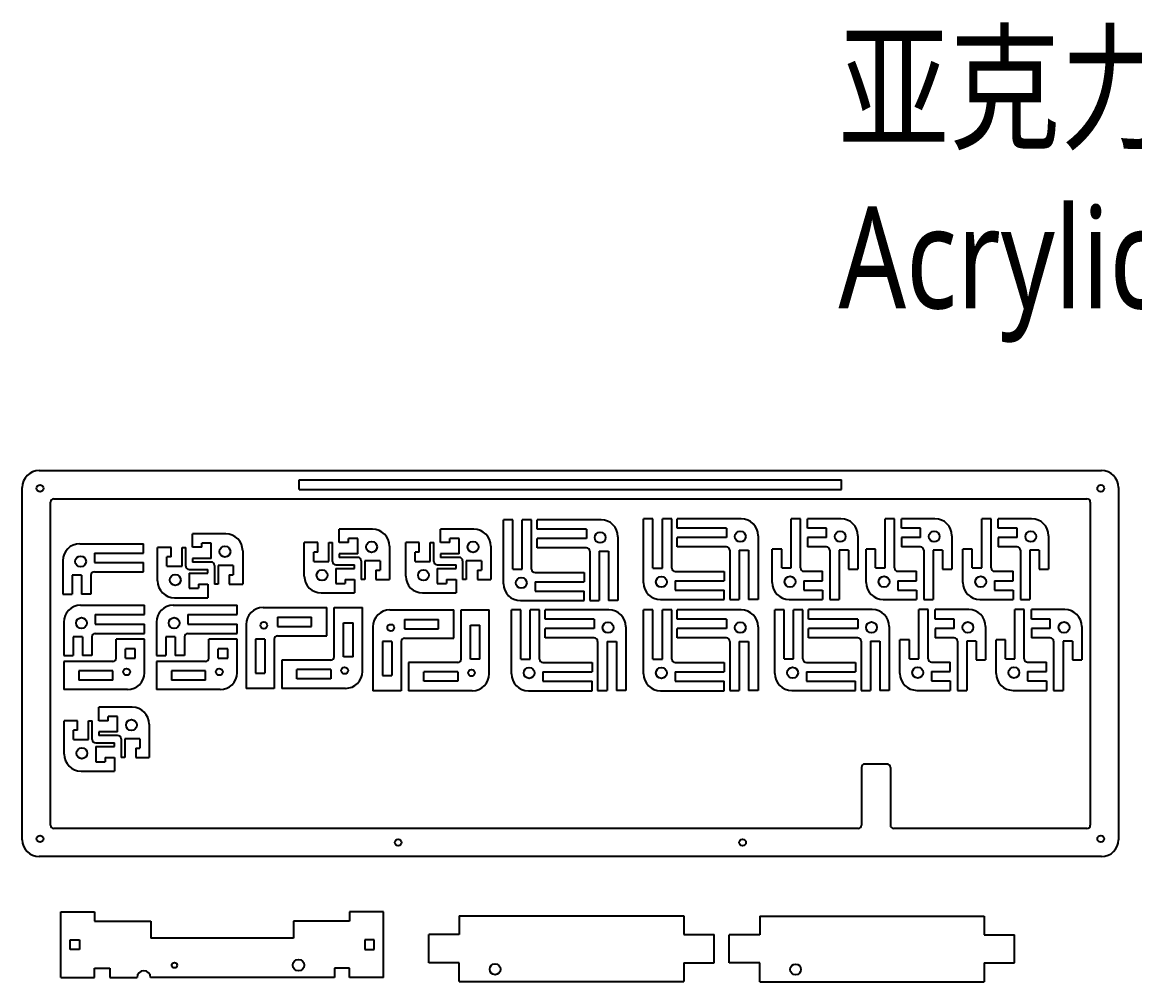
# Model space of a CAD drawing. Header units: inches. Extents: x 70 to 1310, y 181 to 772.
# Drawn here: x 70.3 to 398.5, y 488.6 to 771.6 of the extents above; entities that cross this region are included whole.
import ezdxf

# ---------------------------------------------------------------- set-up
doc = ezdxf.new("R2010")
doc.units = ezdxf.units.IN
doc.header["$LTSCALE"] = 1.21
doc.header["$MEASUREMENT"] = 0
doc.layers.get('0').update_dxf_attribs({"linetype": 'CONTINUOUS'})
doc.styles.get("Standard").update_dxf_attribs({"font": 'txt', "width": 0.8})

msp = doc.modelspace()

# ---------------------------------------------------------------- linework, layer by layer
at = {"linetype": 'Continuous'}
for p, q in [((75.25, 639.35), (388.67, 639.35)), ((70.25, 530.48), (70.25, 634.35)), ((393.67, 634.35), (393.67, 530.48)), ((79.56, 631.04), (384.36, 631.04)), ((78.56, 534.79), (78.56, 630.04)), ((385.36, 630.04), (385.36, 534.79)), ((316.86, 533.79), (79.56, 533.79)), ((384.36, 533.79), (327.36, 533.79)), ((388.67, 525.48), (75.25, 525.48))]:
    msp.add_line(p, q, dxfattribs=at)
for p, q in [((151.96, 636.58), (311.96, 636.58)), ((151.96, 633.81), (151.96, 636.58)), ((151.96, 633.81), (311.96, 633.81)), ((311.96, 633.81), (311.96, 636.58)), ((215, 624.8), (212.23, 624.8)), ((212.23, 605.99), (212.23, 624.8)), ((215, 610.3), (215, 624.8)), ((217.77, 610.3), (217.77, 624.8)), ((220.54, 624.8), (217.77, 624.8)), ((220.54, 610.3), (220.54, 624.8)), ((222.19, 622.08), (222.19, 624.85)), ((241, 624.85), (222.19, 624.85)), ((256.33, 625.09), (253.56, 625.09)), ((253.56, 606.28), (253.56, 625.09)), ((256.33, 610.59), (256.33, 625.09)), ((259.1, 610.59), (259.1, 625.09)), ((261.87, 625.09), (259.1, 625.09)), ((261.87, 610.59), (261.87, 625.09)), ((263.51, 622.37), (263.51, 625.14)), ((282.32, 625.14), (263.51, 625.14)), ((297.07, 610.64), (297.07, 625.14)), ((299.84, 625.14), (297.07, 625.14)), ((299.84, 610.64), (299.84, 625.14)), ((311.8, 625.14), (301.95, 625.14)), ((301.95, 622.37), (301.95, 625.14)), ((324.79, 610.64), (324.79, 625.14)), ((327.56, 625.14), (324.79, 625.14)), ((327.56, 610.64), (327.56, 625.14)), ((339.53, 625.14), (329.68, 625.14)), ((329.68, 622.37), (329.68, 625.14)), ((353.31, 610.64), (353.31, 625.14)), ((356.08, 625.14), (353.31, 625.14)), ((356.08, 610.64), (356.08, 625.14)), ((368.05, 625.14), (358.2, 625.14)), ((358.2, 622.37), (358.2, 625.14)), ((130.28, 620.69), (120.43, 620.69)), ((120.43, 616.72), (120.43, 620.69)), ((173.57, 622.07), (163.72, 622.07)), ((163.72, 618.11), (163.72, 622.07)), ((203.48, 622.07), (193.63, 622.07)), ((193.63, 618.11), (193.63, 622.07)), ((236.69, 622.08), (222.19, 622.08)), ((236.69, 622.08), (236.69, 619.31)), ((278.01, 622.37), (263.51, 622.37)), ((278.01, 622.37), (278.01, 619.6)), ((307.49, 622.37), (301.95, 622.37)), ((307.49, 619.6), (307.49, 622.37)), ((335.22, 622.37), (329.68, 622.37)), ((335.22, 619.6), (335.22, 622.37)), ((363.74, 622.37), (358.2, 622.37)), ((363.74, 619.6), (363.74, 622.37)), ((87.22, 617.78), (106.03, 617.78)), ((106.03, 615.01), (106.03, 617.78)), ((123.2, 616.72), (123.2, 617.92)), ((125.97, 617.92), (123.2, 617.92)), ((125.97, 613.45), (125.97, 617.92)), ((153.47, 608.25), (153.47, 618.1)), ((157.43, 618.1), (153.47, 618.1)), ((157.43, 615.33), (157.43, 618.1)), ((160.7, 612.56), (160.7, 618.1)), ((160.7, 618.1), (161.78, 618.1)), ((161.78, 612.56), (161.78, 618.1)), ((166.49, 618.11), (163.72, 618.11)), ((166.49, 618.11), (166.49, 619.3)), ((169.26, 619.3), (166.49, 619.3)), ((169.26, 614.84), (169.26, 619.3)), ((178.57, 617.07), (178.57, 607.22)), ((183.37, 608.25), (183.37, 618.1)), ((187.34, 618.1), (183.37, 618.1)), ((187.34, 615.33), (187.34, 618.1)), ((190.61, 612.56), (190.61, 618.1)), ((190.61, 618.1), (191.68, 618.1)), ((191.68, 612.56), (191.68, 618.1)), ((196.4, 618.11), (193.63, 618.11)), ((196.4, 618.11), (196.4, 619.3)), ((199.17, 619.3), (196.4, 619.3)), ((199.17, 614.84), (199.17, 619.3)), ((208.48, 617.07), (208.48, 607.22)), ((236.69, 619.31), (222.19, 619.31)), ((222.19, 616.54), (222.19, 619.31)), ((246, 619.85), (246, 601.04)), ((278.01, 619.6), (263.51, 619.6)), ((263.51, 616.83), (263.51, 619.6)), ((287.32, 620.14), (287.32, 601.33)), ((301.95, 619.6), (301.95, 616.83)), ((307.49, 619.6), (301.95, 619.6)), ((316.8, 620.14), (316.8, 610.29)), ((329.68, 619.6), (329.68, 616.83)), ((335.22, 619.6), (329.68, 619.6)), ((344.53, 620.14), (344.53, 610.29)), ((358.2, 619.6), (358.2, 616.83)), ((363.74, 619.6), (358.2, 619.6)), ((373.05, 620.14), (373.05, 610.29)), ((91.53, 615.01), (91.53, 612.24)), ((91.53, 615.01), (106.03, 615.01)), ((110.17, 606.86), (110.17, 616.71)), ((114.14, 616.71), (110.17, 616.71)), ((114.14, 613.94), (112.94, 613.94)), ((112.94, 611.17), (112.94, 613.94)), ((114.14, 613.94), (114.14, 616.71)), ((117.41, 611.17), (117.41, 616.71)), ((117.41, 616.71), (118.48, 616.71)), ((118.48, 611.17), (118.48, 616.71)), ((123.2, 616.72), (120.43, 616.72)), ((135.28, 615.69), (135.28, 605.84)), ((157.43, 615.33), (156.24, 615.33)), ((156.24, 612.56), (156.24, 615.33)), ((169.26, 614.84), (163.72, 614.84)), ((163.72, 614.84), (163.72, 613.76)), ((169.26, 613.76), (163.72, 613.76)), ((187.34, 615.33), (186.14, 615.33)), ((186.14, 612.56), (186.14, 615.33)), ((199.17, 614.84), (193.63, 614.84)), ((193.63, 614.84), (193.63, 613.76)), ((199.17, 613.76), (193.63, 613.76)), ((236.69, 616.54), (222.19, 616.54)), ((237.69, 615.54), (237.69, 601.04)), ((240.46, 615.54), (243.23, 615.54)), ((240.46, 615.54), (240.46, 601.04)), ((243.23, 615.54), (243.23, 601.04)), ((278.01, 616.83), (263.51, 616.83)), ((279.01, 615.83), (279.01, 601.33)), ((281.78, 615.83), (284.55, 615.83)), ((281.78, 615.83), (281.78, 601.33)), ((284.55, 615.83), (284.55, 601.33)), ((291.53, 606.33), (291.53, 616.18)), ((294.3, 616.18), (291.53, 616.18)), ((294.3, 610.64), (294.3, 616.18)), ((307.49, 616.83), (301.95, 616.83)), ((308.49, 615.83), (308.49, 601.33)), ((314.03, 615.83), (311.26, 615.83)), ((311.26, 615.83), (311.26, 601.33)), ((314.03, 615.83), (314.03, 610.29)), ((319.25, 606.33), (319.25, 616.18)), ((322.02, 616.18), (319.25, 616.18)), ((322.02, 610.64), (322.02, 616.18)), ((335.22, 616.83), (329.68, 616.83)), ((336.22, 615.83), (336.22, 601.33)), ((341.76, 615.83), (338.99, 615.83)), ((338.99, 615.83), (338.99, 601.33)), ((341.76, 615.83), (341.76, 610.29)), ((347.77, 606.33), (347.77, 616.18)), ((350.54, 616.18), (347.77, 616.18)), ((350.54, 610.64), (350.54, 616.18)), ((363.74, 616.83), (358.2, 616.83)), ((364.74, 615.83), (364.74, 601.33)), ((370.28, 615.83), (367.51, 615.83)), ((367.51, 615.83), (367.51, 601.33)), ((370.28, 615.83), (370.28, 610.29)), ((82.22, 612.78), (82.22, 602.93)), ((91.53, 612.24), (106.03, 612.24)), ((106.03, 609.47), (106.03, 612.24)), ((112.94, 611.17), (117.41, 611.17)), ((125.97, 613.45), (120.43, 613.45)), ((120.43, 613.45), (120.43, 612.38)), ((125.97, 612.38), (120.43, 612.38)), ((126.97, 611.38), (126.97, 605.84)), ((132.51, 611.38), (128.04, 611.38)), ((128.04, 611.38), (128.04, 605.84)), ((132.51, 611.38), (132.51, 608.61)), ((156.24, 612.56), (160.7, 612.56)), ((162.78, 611.56), (168.32, 611.56)), ((162.78, 610.48), (162.78, 606.02)), ((162.78, 610.48), (168.32, 610.48)), ((168.32, 610.48), (168.32, 611.56)), ((170.26, 612.76), (170.26, 607.22)), ((175.8, 612.76), (171.34, 612.76)), ((171.34, 612.76), (171.34, 607.22)), ((175.8, 612.76), (175.8, 609.99)), ((186.14, 612.56), (190.61, 612.56)), ((192.68, 611.56), (198.22, 611.56)), ((192.68, 610.48), (192.68, 606.02)), ((192.68, 610.48), (198.22, 610.48)), ((198.22, 610.48), (198.22, 611.56)), ((200.17, 612.76), (200.17, 607.22)), ((205.71, 612.76), (201.25, 612.76)), ((201.25, 612.76), (201.25, 607.22)), ((205.71, 612.76), (205.71, 609.99)), ((256.33, 610.59), (259.1, 610.59)), ((294.3, 610.64), (297.07, 610.64)), ((322.02, 610.64), (324.79, 610.64)), ((350.54, 610.64), (353.31, 610.64)), ((87.76, 608.47), (84.99, 608.47)), ((84.99, 608.47), (84.99, 602.93)), ((87.76, 608.47), (87.76, 602.93)), ((90.53, 608.47), (90.53, 602.93)), ((91.53, 609.47), (106.03, 609.47)), ((119.48, 610.17), (125.02, 610.17)), ((119.48, 609.09), (119.48, 604.63)), ((119.48, 609.09), (125.02, 609.09)), ((125.02, 609.09), (125.02, 610.17)), ((131.31, 608.61), (131.31, 605.84)), ((131.31, 608.61), (132.51, 608.61)), ((165.55, 607.21), (168.32, 607.21)), ((165.55, 607.21), (165.55, 606.02)), ((168.32, 607.21), (168.32, 603.25)), ((171.34, 607.22), (170.26, 607.22)), ((174.61, 609.99), (174.61, 607.22)), ((174.61, 609.99), (175.8, 609.99)), ((174.61, 607.22), (178.57, 607.22)), ((195.45, 607.21), (198.22, 607.21)), ((195.45, 607.21), (195.45, 606.02)), ((198.22, 607.21), (198.22, 603.25)), ((201.25, 607.22), (200.17, 607.22)), ((204.52, 609.99), (204.52, 607.22)), ((204.52, 609.99), (205.71, 609.99)), ((204.52, 607.22), (208.48, 607.22)), ((215, 610.3), (217.77, 610.3)), ((221.54, 609.3), (236.04, 609.3)), ((236.04, 609.3), (236.04, 606.53)), ((262.87, 609.59), (277.37, 609.59)), ((277.37, 609.59), (277.37, 606.82)), ((300.84, 609.64), (306.38, 609.64)), ((306.38, 606.87), (306.38, 609.64)), ((314.03, 610.29), (316.8, 610.29)), ((328.56, 609.64), (334.1, 609.64)), ((334.1, 606.87), (334.1, 609.64)), ((341.76, 610.29), (344.53, 610.29)), ((357.08, 609.64), (362.62, 609.64)), ((362.62, 606.87), (362.62, 609.64)), ((370.28, 610.29), (373.05, 610.29)), ((119.48, 604.63), (122.25, 604.63)), ((122.25, 605.82), (125.02, 605.82)), ((122.25, 605.82), (122.25, 604.63)), ((125.02, 605.82), (125.02, 601.86)), ((128.04, 605.84), (126.97, 605.84)), ((131.31, 605.84), (135.28, 605.84)), ((162.78, 606.02), (165.55, 606.02)), ((192.68, 606.02), (195.45, 606.02)), ((221.54, 606.53), (221.54, 603.76)), ((221.54, 606.53), (236.04, 606.53)), ((262.87, 606.82), (262.87, 604.05)), ((262.87, 606.82), (277.37, 606.82)), ((262.87, 604.05), (277.37, 604.05)), ((277.37, 601.28), (277.37, 604.05)), ((300.84, 606.87), (300.84, 604.1)), ((300.84, 606.87), (306.38, 606.87)), ((300.84, 604.1), (306.38, 604.1)), ((306.38, 604.1), (306.38, 601.33)), ((328.56, 606.87), (328.56, 604.1)), ((328.56, 606.87), (334.1, 606.87)), ((328.56, 604.1), (334.1, 604.1)), ((334.1, 604.1), (334.1, 601.33)), ((357.08, 606.87), (357.08, 604.1)), ((357.08, 606.87), (362.62, 606.87)), ((357.08, 604.1), (362.62, 604.1)), ((362.62, 604.1), (362.62, 601.33)), ((82.22, 602.93), (84.99, 602.93)), ((90.53, 602.93), (87.76, 602.93)), ((115.17, 601.86), (125.02, 601.86)), ((158.47, 603.25), (168.32, 603.25)), ((188.37, 603.25), (198.22, 603.25)), ((217.23, 600.99), (236.04, 600.99)), ((221.54, 603.76), (236.04, 603.76)), ((236.04, 600.99), (236.04, 603.76)), ((237.69, 601.04), (240.46, 601.04)), ((246, 601.04), (243.23, 601.04)), ((258.56, 601.28), (277.37, 601.28)), ((279.01, 601.33), (281.78, 601.33)), ((287.32, 601.33), (284.55, 601.33)), ((296.53, 601.33), (306.38, 601.33)), ((308.49, 601.33), (311.26, 601.33)), ((324.25, 601.33), (334.1, 601.33)), ((336.22, 601.33), (338.99, 601.33)), ((352.77, 601.33), (362.62, 601.33)), ((364.74, 601.33), (367.51, 601.33)), ((87.48, 599.63), (106.29, 599.63)), ((106.29, 596.86), (106.29, 599.63)), ((114.82, 599.63), (133.63, 599.63)), ((133.63, 596.86), (133.63, 599.63)), ((141.28, 598.93), (160.09, 598.93)), ((160.09, 590.62), (160.09, 598.93)), ((162.29, 584.43), (162.29, 598.93)), ((162.29, 598.93), (170.6, 598.93)), ((170.6, 580.12), (170.6, 598.93)), ((178.72, 598.24), (197.53, 598.24)), ((197.53, 589.93), (197.53, 598.24)), ((199.72, 583.74), (199.72, 598.24)), ((199.72, 598.24), (208.03, 598.24)), ((208.03, 579.43), (208.03, 598.24)), ((217.33, 598.24), (214.56, 598.24)), ((214.56, 579.43), (214.56, 598.24)), ((217.33, 583.74), (217.33, 598.24)), ((220.1, 583.74), (220.1, 598.24)), ((222.87, 598.24), (220.1, 598.24)), ((222.87, 583.74), (222.87, 598.24)), ((224.51, 595.52), (224.51, 598.29)), ((243.32, 598.29), (224.51, 598.29)), ((256.33, 598.24), (253.56, 598.24)), ((253.56, 579.43), (253.56, 598.24)), ((256.33, 583.74), (256.33, 598.24)), ((259.1, 583.74), (259.1, 598.24)), ((261.87, 598.24), (259.1, 598.24)), ((261.87, 583.74), (261.87, 598.24)), ((263.51, 595.52), (263.51, 598.29)), ((282.32, 598.29), (263.51, 598.29)), ((295.05, 598.29), (292.28, 598.29)), ((292.28, 579.48), (292.28, 598.29)), ((295.05, 583.79), (295.05, 598.29)), ((297.82, 583.79), (297.82, 598.29)), ((300.59, 598.29), (297.82, 598.29)), ((300.59, 583.79), (300.59, 598.29)), ((302.23, 595.57), (302.23, 598.34)), ((321.04, 598.34), (302.23, 598.34)), ((334.74, 583.84), (334.74, 598.34)), ((337.51, 598.34), (334.74, 598.34)), ((337.51, 583.84), (337.51, 598.34)), ((349.48, 598.34), (339.63, 598.34)), ((339.63, 595.57), (339.63, 598.34)), ((363.1, 583.84), (363.1, 598.34)), ((365.87, 598.34), (363.1, 598.34)), ((365.87, 583.84), (365.87, 598.34)), ((377.84, 598.34), (367.99, 598.34)), ((367.99, 595.57), (367.99, 598.34)), ((82.48, 594.63), (82.48, 584.78)), ((91.79, 596.86), (91.79, 594.09)), ((91.79, 596.86), (106.29, 596.86)), ((91.79, 594.09), (106.29, 594.09)), ((106.29, 591.32), (106.29, 594.09)), ((109.82, 594.63), (109.82, 584.78)), ((119.13, 596.86), (119.13, 594.09)), ((119.13, 596.86), (133.63, 596.86)), ((119.13, 594.09), (133.63, 594.09)), ((133.63, 591.32), (133.63, 594.09)), ((145.59, 596.16), (145.59, 593.39)), ((145.59, 596.16), (155.59, 596.16)), ((155.59, 593.39), (155.59, 596.16)), ((165.06, 584.43), (165.06, 594.43)), ((165.06, 594.43), (167.83, 594.43)), ((167.83, 584.43), (167.83, 594.43)), ((183.03, 595.47), (183.03, 592.7)), ((183.03, 595.47), (193.03, 595.47)), ((193.03, 592.7), (193.03, 595.47)), ((239.01, 595.52), (224.51, 595.52)), ((239.01, 595.52), (239.01, 592.75)), ((278.01, 595.52), (263.51, 595.52)), ((278.01, 595.52), (278.01, 592.75)), ((316.73, 595.57), (302.23, 595.57)), ((316.73, 595.57), (316.73, 592.8)), ((345.17, 595.57), (339.63, 595.57)), ((345.17, 592.8), (345.17, 595.57)), ((373.53, 595.57), (367.99, 595.57)), ((373.53, 592.8), (373.53, 595.57)), ((91.79, 591.32), (106.29, 591.32)), ((119.13, 591.32), (133.63, 591.32)), ((136.28, 593.93), (136.28, 575.12)), ((145.59, 593.39), (155.59, 593.39)), ((173.72, 593.24), (173.72, 574.43)), ((183.03, 592.7), (193.03, 592.7)), ((202.49, 583.74), (202.49, 593.74)), ((202.49, 593.74), (205.26, 593.74)), ((205.26, 583.74), (205.26, 593.74)), ((239.01, 592.75), (224.51, 592.75)), ((224.51, 589.98), (224.51, 592.75)), ((248.32, 593.29), (248.32, 574.48)), ((278.01, 592.75), (263.51, 592.75)), ((263.51, 589.98), (263.51, 592.75)), ((287.32, 593.29), (287.32, 574.48)), ((316.73, 592.8), (302.23, 592.8)), ((302.23, 590.03), (302.23, 592.8)), ((326.04, 593.34), (326.04, 574.53)), ((339.63, 592.8), (339.63, 590.03)), ((345.17, 592.8), (339.63, 592.8)), ((354.48, 593.34), (354.48, 583.49)), ((367.99, 592.8), (367.99, 590.03)), ((373.53, 592.8), (367.99, 592.8)), ((382.84, 593.34), (382.84, 583.49)), ((88.02, 590.32), (85.25, 590.32)), ((85.25, 590.32), (85.25, 584.78)), ((88.02, 590.32), (88.02, 584.78)), ((90.79, 590.32), (90.79, 584.78)), ((97.98, 584.04), (97.98, 589.58)), ((106.29, 589.58), (97.98, 589.58)), ((106.29, 579.73), (106.29, 589.58)), ((115.36, 590.32), (112.59, 590.32)), ((112.59, 590.32), (112.59, 584.78)), ((115.36, 590.32), (115.36, 584.78)), ((118.13, 590.32), (118.13, 584.78)), ((125.32, 584.04), (125.32, 589.58)), ((133.63, 589.58), (125.32, 589.58)), ((133.63, 579.73), (133.63, 589.58)), ((141.82, 589.62), (139.05, 589.62)), ((139.05, 589.62), (139.05, 579.62)), ((141.82, 589.62), (141.82, 579.62)), ((144.59, 589.62), (144.59, 575.12)), ((145.59, 590.62), (160.09, 590.62)), ((179.26, 588.93), (176.49, 588.93)), ((176.49, 588.93), (176.49, 578.93)), ((179.26, 588.93), (179.26, 578.93)), ((182.03, 588.93), (182.03, 574.43)), ((183.03, 589.93), (197.53, 589.93)), ((239.01, 589.98), (224.51, 589.98)), ((240.01, 588.98), (240.01, 574.48)), ((242.78, 588.98), (245.55, 588.98)), ((242.78, 588.98), (242.78, 574.48)), ((245.55, 588.98), (245.55, 574.48)), ((278.01, 589.98), (263.51, 589.98)), ((279.01, 588.98), (279.01, 574.48)), ((281.78, 588.98), (284.55, 588.98)), ((281.78, 588.98), (281.78, 574.48)), ((284.55, 588.98), (284.55, 574.48)), ((316.73, 590.03), (302.23, 590.03)), ((317.73, 589.03), (317.73, 574.53)), ((320.5, 589.03), (323.27, 589.03)), ((320.5, 589.03), (320.5, 574.53)), ((323.27, 589.03), (323.27, 574.53)), ((329.2, 579.53), (329.2, 589.38)), ((331.97, 589.38), (329.2, 589.38)), ((331.97, 583.84), (331.97, 589.38)), ((345.17, 590.03), (339.63, 590.03)), ((346.17, 589.03), (346.17, 574.53)), ((351.71, 589.03), (348.94, 589.03)), ((348.94, 589.03), (348.94, 574.53)), ((351.71, 589.03), (351.71, 583.49)), ((357.56, 579.53), (357.56, 589.38)), ((360.33, 589.38), (357.56, 589.38)), ((360.33, 583.84), (360.33, 589.38)), ((373.53, 590.03), (367.99, 590.03)), ((374.53, 589.03), (374.53, 574.53)), ((380.07, 589.03), (377.3, 589.03)), ((377.3, 589.03), (377.3, 574.53)), ((380.07, 589.03), (380.07, 583.49)), ((82.48, 584.78), (85.25, 584.78)), ((90.79, 584.78), (88.02, 584.78)), ((100.75, 584.04), (100.75, 586.81)), ((103.52, 586.81), (100.75, 586.81)), ((103.52, 584.04), (103.52, 586.81)), ((109.82, 584.78), (112.59, 584.78)), ((118.13, 584.78), (115.36, 584.78)), ((128.09, 584.04), (128.09, 586.81)), ((130.86, 586.81), (128.09, 586.81)), ((130.86, 584.04), (130.86, 586.81)), ((167.83, 584.43), (165.06, 584.43)), ((96.98, 583.04), (82.48, 583.04)), ((82.48, 583.04), (82.48, 574.73)), ((100.75, 584.04), (103.52, 584.04)), ((124.32, 583.04), (109.82, 583.04)), ((109.82, 583.04), (109.82, 574.73)), ((128.09, 584.04), (130.86, 584.04)), ((161.29, 583.43), (146.79, 583.43)), ((146.79, 583.43), (146.79, 575.12)), ((198.72, 582.74), (184.22, 582.74)), ((184.22, 582.74), (184.22, 574.43)), ((205.26, 583.74), (202.49, 583.74)), ((217.33, 583.74), (220.1, 583.74)), ((223.87, 582.74), (238.37, 582.74)), ((238.37, 582.74), (238.37, 579.97)), ((256.33, 583.74), (259.1, 583.74)), ((262.87, 582.74), (277.37, 582.74)), ((277.37, 582.74), (277.37, 579.97)), ((295.05, 583.79), (297.82, 583.79)), ((301.59, 582.79), (316.09, 582.79)), ((316.09, 582.79), (316.09, 580.02)), ((331.97, 583.84), (334.74, 583.84)), ((338.51, 582.84), (344.05, 582.84)), ((344.05, 580.07), (344.05, 582.84)), ((351.71, 583.49), (354.48, 583.49)), ((360.33, 583.84), (363.1, 583.84)), ((366.87, 582.84), (372.41, 582.84)), ((372.41, 580.07), (372.41, 582.84)), ((380.07, 583.49), (382.84, 583.49)), ((96.98, 580.27), (86.98, 580.27)), ((86.98, 580.27), (86.98, 577.5)), ((96.98, 577.5), (96.98, 580.27)), ((124.32, 580.27), (114.32, 580.27)), ((114.32, 580.27), (114.32, 577.5)), ((124.32, 577.5), (124.32, 580.27)), ((139.05, 579.62), (141.82, 579.62)), ((161.29, 580.66), (151.29, 580.66)), ((151.29, 577.89), (151.29, 580.66)), ((161.29, 577.89), (151.29, 577.89)), ((161.29, 580.66), (161.29, 577.89)), ((176.49, 578.93), (179.26, 578.93)), ((198.72, 579.97), (188.72, 579.97)), ((188.72, 577.2), (188.72, 579.97)), ((198.72, 579.97), (198.72, 577.2)), ((223.87, 579.97), (223.87, 577.2)), ((223.87, 579.97), (238.37, 579.97)), ((262.87, 579.97), (262.87, 577.2)), ((262.87, 579.97), (277.37, 579.97)), ((301.59, 580.02), (301.59, 577.25)), ((301.59, 580.02), (316.09, 580.02)), ((338.51, 580.07), (338.51, 577.3)), ((338.51, 580.07), (344.05, 580.07)), ((366.87, 580.07), (366.87, 577.3)), ((366.87, 580.07), (372.41, 580.07)), ((101.29, 574.73), (82.48, 574.73)), ((96.98, 577.5), (86.98, 577.5)), ((128.63, 574.73), (109.82, 574.73)), ((124.32, 577.5), (114.32, 577.5)), ((144.59, 575.12), (136.28, 575.12)), ((165.6, 575.12), (146.79, 575.12)), ((182.03, 574.43), (173.72, 574.43)), ((203.03, 574.43), (184.22, 574.43)), ((198.72, 577.2), (188.72, 577.2)), ((219.56, 574.43), (238.37, 574.43)), ((223.87, 577.2), (238.37, 577.2)), ((238.37, 574.43), (238.37, 577.2)), ((240.01, 574.48), (242.78, 574.48)), ((248.32, 574.48), (245.55, 574.48)), ((258.56, 574.43), (277.37, 574.43)), ((262.87, 577.2), (277.37, 577.2)), ((277.37, 574.43), (277.37, 577.2)), ((279.01, 574.48), (281.78, 574.48)), ((287.32, 574.48), (284.55, 574.48)), ((297.28, 574.48), (316.09, 574.48)), ((301.59, 577.25), (316.09, 577.25)), ((316.09, 574.48), (316.09, 577.25)), ((317.73, 574.53), (320.5, 574.53)), ((326.04, 574.53), (323.27, 574.53)), ((334.2, 574.53), (344.05, 574.53)), ((338.51, 577.3), (344.05, 577.3)), ((344.05, 577.3), (344.05, 574.53)), ((346.17, 574.53), (348.94, 574.53)), ((362.56, 574.53), (372.41, 574.53)), ((366.87, 577.3), (372.41, 577.3)), ((372.41, 577.3), (372.41, 574.53)), ((374.53, 574.53), (377.3, 574.53)), ((102.71, 569.54), (92.86, 569.54)), ((92.86, 565.58), (92.86, 569.54)), ((82.6, 555.72), (82.6, 565.57)), ((86.56, 565.57), (82.6, 565.57)), ((86.56, 562.8), (86.56, 565.57)), ((89.83, 560.03), (89.83, 565.57)), ((89.83, 565.57), (90.91, 565.57)), ((90.91, 560.03), (90.91, 565.57)), ((95.63, 565.58), (92.86, 565.58)), ((95.63, 565.58), (95.63, 566.77)), ((98.4, 566.77), (95.63, 566.77)), ((98.4, 562.31), (98.4, 566.77)), ((107.71, 564.54), (107.71, 554.69)), ((86.56, 562.8), (85.37, 562.8)), ((85.37, 560.03), (85.37, 562.8)), ((98.4, 562.31), (92.86, 562.31)), ((92.86, 562.31), (92.86, 561.23)), ((85.37, 560.03), (89.83, 560.03)), ((91.91, 559.03), (97.45, 559.03)), ((98.4, 561.23), (92.86, 561.23)), ((97.45, 557.95), (97.45, 559.03)), ((99.4, 560.23), (99.4, 554.69)), ((104.94, 560.23), (100.47, 560.23)), ((100.47, 560.23), (100.47, 554.69)), ((104.94, 560.23), (104.94, 557.46)), ((91.91, 557.95), (91.91, 553.49)), ((91.91, 557.95), (97.45, 557.95)), ((100.47, 554.69), (99.4, 554.69)), ((103.74, 557.46), (103.74, 554.69)), ((103.74, 557.46), (104.94, 557.46)), ((103.74, 554.69), (107.71, 554.69)), ((91.91, 553.49), (94.68, 553.49)), ((94.68, 554.68), (97.45, 554.68)), ((94.68, 554.68), (94.68, 553.49)), ((97.45, 554.68), (97.45, 550.72)), ((317.86, 551.79), (317.86, 534.79)), ((325.36, 552.79), (318.86, 552.79)), ((326.36, 551.79), (326.36, 534.79)), ((87.6, 550.72), (97.45, 550.72)), ((81.59, 489.82), (81.59, 509.21)), ((81.59, 509.21), (91.59, 509.21)), ((91.59, 509.21), (91.59, 506.44)), ((176.84, 509.21), (166.84, 509.21)), ((166.84, 509.21), (166.84, 506.44)), ((176.84, 489.82), (176.84, 509.21)), ((91.59, 506.44), (108.19, 506.44)), ((108.19, 506.44), (108.19, 501.41)), ((166.84, 506.44), (150.24, 506.44)), ((150.24, 506.44), (150.24, 501.41)), ((199.17, 508.03), (199.17, 502.49)), ((199.17, 508.03), (265.42, 508.03)), ((265.42, 508.03), (265.42, 502.49)), ((287.81, 507.96), (287.81, 502.42)), ((287.81, 507.96), (354.06, 507.96)), ((354.06, 507.96), (354.06, 502.42)), ((199.17, 502.49), (190.21, 502.49)), ((190.21, 494.18), (190.21, 502.49)), ((265.42, 502.49), (274.38, 502.49)), ((274.38, 494.18), (274.38, 502.49)), ((287.81, 502.42), (278.85, 502.42)), ((278.85, 494.11), (278.85, 502.42)), ((354.06, 502.42), (363.02, 502.42)), ((363.02, 494.11), (363.02, 502.42)), ((84.36, 500.9), (87.13, 500.9)), ((84.36, 498.13), (84.36, 500.9)), ((87.13, 500.9), (87.13, 498.13)), ((150.24, 501.41), (108.19, 501.41)), ((174.07, 500.9), (171.3, 500.9)), ((171.3, 500.9), (171.3, 498.13)), ((174.07, 498.13), (174.07, 500.9)), ((87.13, 498.13), (84.36, 498.13)), ((171.3, 498.13), (174.07, 498.13)), ((91.59, 489.82), (91.59, 492.59)), ((91.59, 492.59), (96.09, 492.59)), ((96.09, 492.59), (96.09, 489.82)), ((166.84, 492.59), (162.34, 492.59)), ((162.34, 492.59), (162.34, 489.82)), ((166.84, 489.82), (166.84, 492.59)), ((199.17, 494.18), (190.21, 494.18)), ((199.17, 488.64), (199.17, 494.18)), ((265.42, 494.18), (274.38, 494.18)), ((265.42, 494.18), (265.42, 488.64)), ((287.81, 494.11), (278.85, 494.11)), ((287.81, 488.57), (287.81, 494.11)), ((354.06, 494.11), (363.02, 494.11)), ((354.06, 494.11), (354.06, 488.57)), ((81.59, 489.82), (91.59, 489.82)), ((96.09, 489.82), (104.11, 489.82)), ((104.11, 489.82), (104.11, 489.82)), ((106.11, 491.82), (106.11, 491.82)), ((162.34, 489.82), (108.11, 489.82)), ((108.11, 489.82), (108.11, 489.82)), ((176.84, 489.82), (166.84, 489.82)), ((199.17, 488.64), (265.42, 488.64)), ((287.81, 488.57), (354.06, 488.57))]:
    msp.add_line(p, q)
for centre, radius in [((75.49, 634.11), 1), ((388.43, 634.11), 1), ((240.75, 619.61), 1.6), ((282.08, 619.9), 1.6), ((311.56, 619.9), 1.6), ((339.29, 619.9), 1.6), ((367.8, 619.9), 1.6), ((130.04, 615.44), 1.6), ((173.33, 616.83), 1.6), ((203.24, 616.83), 1.6), ((87.47, 612.54), 1.6), ((115.41, 607.1), 1.6), ((158.71, 608.49), 1.6), ((188.62, 608.49), 1.6), ((217.48, 606.24), 1.6), ((258.8, 606.52), 1.6), ((296.77, 606.57), 1.6), ((324.5, 606.57), 1.6), ((353.01, 606.57), 1.6), ((87.72, 594.39), 1.6), ((115.06, 594.39), 1.6), ((141.52, 593.69), 1), ((243.08, 593.05), 1.6), ((282.08, 593.05), 1.6), ((320.8, 593.1), 1.6), ((349.23, 593.1), 1.6), ((377.6, 593.1), 1.6), ((178.96, 593), 1), ((101.04, 579.97), 1), ((128.39, 579.97), 1), ((165.36, 580.36), 1), ((219.8, 579.67), 1.6), ((258.8, 579.67), 1.6), ((297.52, 579.72), 1.6), ((334.44, 579.77), 1.6), ((362.81, 579.77), 1.6), ((202.79, 579.67), 1), ((102.46, 564.3), 1.6), ((87.84, 555.96), 1.6), ((75.49, 530.72), 1), ((388.43, 530.72), 1), ((181.16, 529.64), 1), ((282.76, 529.64), 1), ((115.16, 493.45), 0.8), ((151.76, 493.45), 1.7), ((209.75, 492.26), 1.6), ((298.4, 492.2), 1.6)]:
    msp.add_circle(centre, radius)
for centre, radius, start, end in [((75.25, 634.35), 5, 90, 180), ((388.67, 634.35), 5, 0, 90), ((79.56, 630.04), 1, 90, 180), ((384.36, 630.04), 1, 0, 90), ((169.26, 612.76), 1, 0, 90), ((199.17, 612.76), 1, 0, 90), ((236.69, 615.54), 1, 0, 90), ((278.01, 615.83), 1, 0, 90), ((307.49, 615.83), 1, 0, 90), ((335.22, 615.83), 1, 0, 90), ((363.74, 615.83), 1, 0, 90), ((119.48, 611.17), 1, 180, 270), ((125.97, 611.38), 1, 0, 90), ((162.78, 612.56), 1, 180, 270), ((192.68, 612.56), 1, 180, 270), ((262.87, 610.59), 1, 180, 270), ((300.84, 610.64), 1, 180, 270), ((328.56, 610.64), 1, 180, 270), ((357.08, 610.64), 1, 180, 270), ((91.53, 608.47), 1, 90, 180), ((221.54, 610.3), 1, 180, 270), ((91.79, 590.32), 1, 90, 180), ((119.13, 590.32), 1, 90, 180), ((145.59, 589.62), 1, 90, 180), ((183.03, 588.93), 1, 90, 180), ((239.01, 588.98), 1, 0, 90), ((278.01, 588.98), 1, 0, 90), ((316.73, 589.03), 1, 0, 90), ((345.17, 589.03), 1, 0, 90), ((373.53, 589.03), 1, 0, 90), ((161.29, 584.43), 1, 270, 0), ((96.98, 584.04), 1, 270, 0), ((124.32, 584.04), 1, 270, 0), ((198.72, 583.74), 1, 270, 0), ((223.87, 583.74), 1, 180, 270), ((262.87, 583.74), 1, 180, 270), ((301.59, 583.79), 1, 180, 270), ((338.51, 583.84), 1, 180, 270), ((366.87, 583.84), 1, 180, 270), ((91.91, 560.03), 1, 180, 270), ((98.4, 560.23), 1, 0, 90), ((79.56, 534.79), 1, 180, 270), ((384.36, 534.79), 1, 270, 0), ((75.25, 530.48), 5, 180, 270), ((388.67, 530.48), 5, 270, 0)]:
    msp.add_arc(centre, radius, start, end, dxfattribs=at)
for centre, radius, start, end in [((241, 619.85), 5, 0, 90), ((282.32, 620.14), 5, 0, 90), ((311.8, 620.14), 5, 0, 90), ((339.53, 620.14), 5, 0, 90), ((368.05, 620.14), 5, 0, 90), ((130.28, 615.69), 5, 0, 90), ((173.57, 617.07), 5, 0, 90), ((203.48, 617.07), 5, 0, 90), ((87.22, 612.78), 5, 90, 180), ((158.47, 608.25), 5, 180, 270), ((188.37, 608.25), 5, 180, 270), ((115.17, 606.86), 5, 180, 270), ((217.23, 605.99), 5, 180, 270), ((258.56, 606.28), 5, 180, 270), ((296.53, 606.33), 5, 180, 270), ((324.25, 606.33), 5, 180, 270), ((352.77, 606.33), 5, 180, 270), ((87.48, 594.63), 5, 90, 180), ((114.82, 594.63), 5, 90, 180), ((141.28, 593.93), 5, 90, 180), ((178.72, 593.24), 5, 90, 180), ((243.32, 593.29), 5, 0, 90), ((282.32, 593.29), 5, 0, 90), ((321.04, 593.34), 5, 0, 90), ((349.48, 593.34), 5, 0, 90), ((377.84, 593.34), 5, 0, 90), ((101.29, 579.73), 5, 270, 0), ((128.63, 579.73), 5, 270, 0), ((165.6, 580.12), 5, 270, 0), ((203.03, 579.43), 5, 270, 0), ((219.56, 579.43), 5, 180, 270), ((258.56, 579.43), 5, 180, 270), ((297.28, 579.48), 5, 180, 270), ((334.2, 579.53), 5, 180, 270), ((362.56, 579.53), 5, 180, 270), ((102.71, 564.54), 5, 0, 90), ((87.6, 555.72), 5, 180, 270), ((318.86, 551.79), 1, 90, 180), ((325.36, 551.79), 1, 0, 90), ((316.86, 534.79), 1, 270, 0), ((327.36, 534.79), 1, 180, 270), ((106.11, 489.82), 2, 0, 180)]:
    msp.add_arc(centre, radius, start, end)

# ---------------------------------------------------------------- texts
at = {"linetype": 'Continuous', "insert": (311.04, 767.19), "char_height": 30, "attachment_point": 1}
msp.add_mtext_dynamic_manual_height_columns('\\pxt0,12;{\\fMicrosoft YaHei|b0|i0|c134|p34;亚克力3mm\\PAcrylic3mm}', width=186.0767, gutter_width=450, heights=[101.85], dxfattribs=at)

doc.saveas('drawing.dxf')
